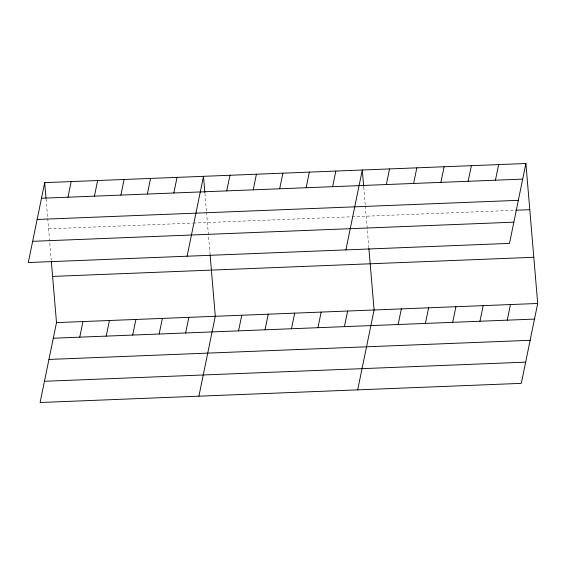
<?xml version="1.0" encoding="UTF-8"?>
<svg xmlns="http://www.w3.org/2000/svg" width="566" height="566" viewBox="0 0 566 566"><rect width="100%" height="100%" fill="white"/><g stroke="black" fill="none" stroke-linecap="round" stroke-linejoin="round"><path stroke-width="0.42" stroke-dasharray="2.83 2.12" d="M48.591 228.834L192.39 223.11M193.275 223.075L351.189 216.792M352.073 216.757L514.841 210.283M363.733 187.12L365.247 205.076M365.318 205.932L368.834 247.639M204.934 193.43L206.449 211.394M206.526 212.25L210.043 253.957M46.065 198.892L47.657 217.712M47.728 218.568L51.244 260.275"/><path stroke-width="0.85" d="M44.7 182.641L28.3 262.532L509.499 243.387L525.899 163.503L44.7 182.641L45.995 198.036M67.962 197.201L71.167 181.587M51.315 261.124L56.501 322.613L40.101 402.497L521.3 383.359L537.7 303.468L525.899 163.503M94.423 196.154L97.628 180.54M79.756 337.173L82.961 321.559M120.891 195.1L124.096 179.486M106.224 336.119L109.429 320.505M147.358 194.046L150.563 178.431M132.692 335.065L135.897 319.45M173.826 192.992L177.031 177.377M159.159 334.018L162.364 318.396M187.098 256.214L203.498 176.323L204.864 192.574M185.627 332.964L188.832 317.349M226.754 190.891L229.959 175.276M198.899 396.179L215.292 316.295L210.113 254.806M253.221 189.836L256.426 174.222M238.555 330.855L241.76 315.241M279.689 188.782L282.894 173.168M265.022 329.801L268.227 314.187M306.156 187.728L309.361 172.114M291.49 328.754L294.695 313.132M332.617 186.674L335.829 171.059M317.958 327.7L321.163 312.085M345.89 249.896L362.29 170.012L363.662 186.264M344.418 326.646L347.623 311.031M386.352 184.537L389.557 168.923M357.691 389.868L374.091 309.977L368.905 248.488M413.626 183.455L416.831 167.84M398.153 324.509L401.358 308.895M440.893 182.372L444.098 166.758M425.42 323.427L428.625 307.805M468.16 181.283L471.365 165.668M452.694 322.337L455.899 306.722M495.427 180.2L498.632 164.586M479.961 321.255L483.166 305.64M507.228 320.172L510.433 304.558M41.495 198.256L522.694 179.118M37.137 219.466L518.343 200.329M515.718 210.248L529.797 209.689M32.651 241.321L513.857 222.176M52.603 276.42L533.809 257.282M56.501 322.613L537.7 303.468M53.296 338.227L534.495 319.082M48.938 359.438L530.144 340.293M44.452 381.286L525.658 362.148"/></g></svg>
